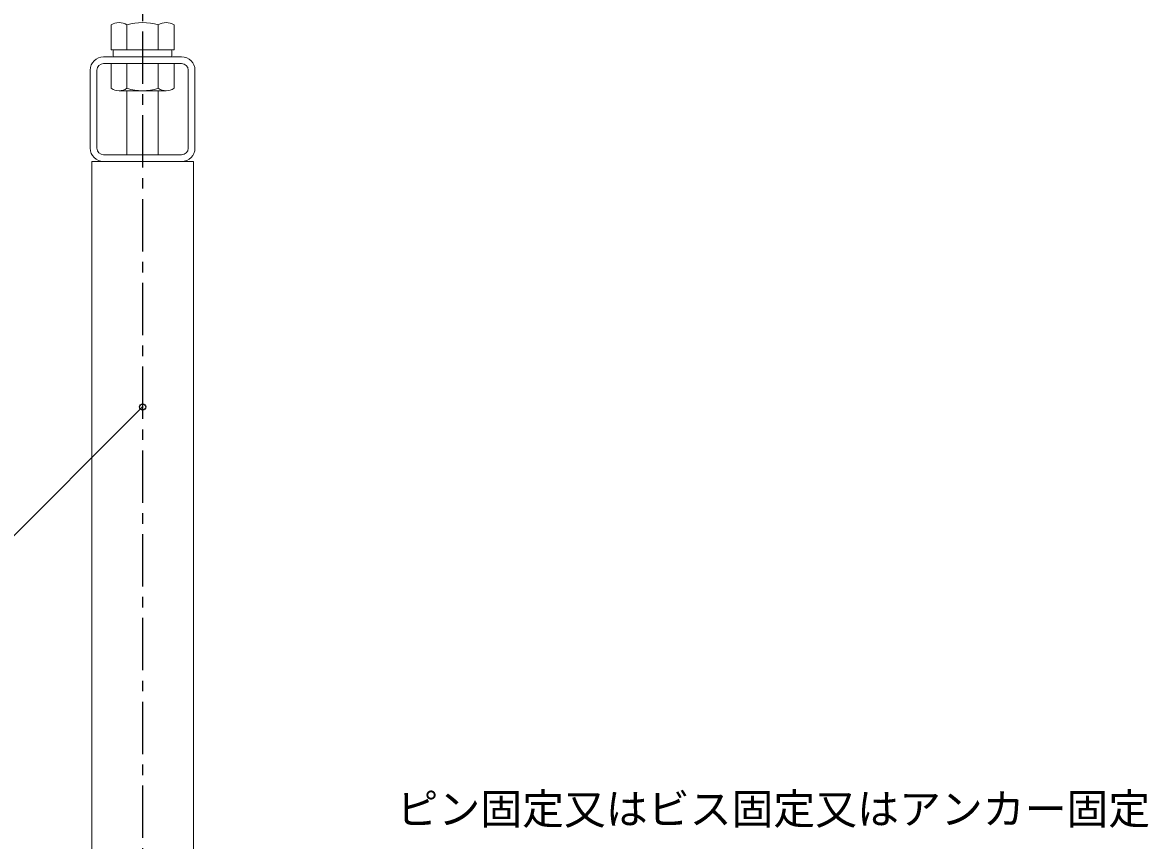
# Model space of a CAD drawing. Units: millimetres, scale not verified. Extents: x -1034 to 1028, y -730 to 707.
# Drawn here: x -437 to 100, y -259 to 131 of the extents above; entities that cross this region are included whole.
import ezdxf
from ezdxf.enums import TextEntityAlignment as Align

# ---------------------------------------------------------------- set-up
doc = ezdxf.new("R2010")
doc.units = ezdxf.units.MM
doc.header["$LTSCALE"] = 5
doc.header["$PDMODE"] = 32
doc.header["$PDSIZE"] = 3
doc.linetypes.add('CHAIN1', pattern=[8, 5, -1, 1, -1])
doc.layers.add('0-0_中心線', color=4, linetype='CHAIN1')
doc.layers.add('0-6_文字', color=7, linetype='Continuous')
doc.layers.add('0-1_中線', color=7, linetype='Continuous', lineweight=18)
doc.styles.add('ＭＳ ゴシック', font='')
doc.styles.get('ＭＳ ゴシック').set_extended_font_data('MS Gothic')

msp = doc.modelspace()

# ---------------------------------------------------------------- linework, layer by layer
at = {"layer": '0-0_中心線'}
msp.add_line((-380.012, 526.854), (-380.012, -487.237), dxfattribs=at)
at = {"layer": '0-1_中線'}
for p, q in [((-395.023, 129.965), (-395.023, 118.127)), ((-387.518, 129.965), (-387.518, 118.127)), ((-372.507, 129.965), (-372.507, 118.127)), ((-365.001, 129.965), (-365.001, 118.127)), ((-398.612, 114.763), (-361.412, 114.763)), ((-395.023, 118.127), (-365.001, 118.127)), ((-394.012, 115.263), (-394.012, 117.627)), ((-393.512, 118.127), (-366.512, 118.127)), ((-393.512, 114.763), (-366.512, 114.763)), ((-366.012, 117.627), (-366.012, 115.263)), ((-405.013, 108.363), (-405.013, 71.163)), ((-401.813, 108.363), (-401.813, 71.163)), ((-398.612, 111.563), (-361.412, 111.563)), ((-397.512, 111.563), (-362.512, 111.563)), ((-395.023, 99.725), (-395.023, 111.563)), ((-395.023, 111.563), (-365.001, 111.563)), ((-393.512, 111.563), (-366.512, 111.563)), ((-387.518, 99.725), (-387.518, 111.563)), ((-372.507, 99.725), (-372.507, 111.563)), ((-365.001, 99.725), (-365.001, 111.563)), ((-358.213, 108.363), (-358.213, 71.163)), ((-355.012, 108.363), (-355.012, 71.163)), ((-391.271, 98.563), (-368.754, 98.563)), ((-387.518, 98.563), (-387.518, 67.964)), ((-372.507, 98.563), (-372.507, 67.964)), ((-404.312, 64.763), (-355.712, 64.763)), ((-404.312, 64.763), (-404.312, -382.037)), ((-398.612, 67.964), (-361.412, 67.964)), ((-355.712, -382.037), (-355.712, 64.763))]:
    msp.add_line(p, q, dxfattribs=at)
for centre, radius, start, end in [((-391.271, 124.481), 6.645, 55.61575, 124.38425), ((-380.012, 106.288), 24.839, 72.41205, 107.58795), ((-368.754, 124.481), 6.645, 55.61575, 124.38425), ((-398.612, 108.363), 6.4, 90, 180), ((-393.512, 117.627), 0.5, 90, 180), ((-393.512, 115.263), 0.5, 180, 270), ((-366.512, 117.627), 0.5, 0, 90), ((-366.512, 115.263), 0.5, 270, 0), ((-361.412, 108.363), 6.4, 0, 90), ((-398.612, 108.363), 3.2, 90, 180), ((-361.412, 108.363), 3.2, 0, 90), ((-391.271, 105.209), 6.645, 235.61575, 304.38425), ((-380.012, 123.402), 24.839, 252.41205, 287.58795), ((-368.754, 105.209), 6.645, 235.61575, 304.38425), ((-398.612, 71.163), 6.4, 180, 270), ((-398.612, 71.163), 3.2, 180, 270), ((-361.412, 71.163), 3.2, 270, 0), ((-361.412, 71.163), 6.4, 270, 0)]:
    msp.add_arc(centre, radius, start, end, dxfattribs=at)
at = {"layer": '0-6_文字'}
msp.add_line((-380.012, -52.436), (-450.268, -122.691), dxfattribs=at)
msp.add_point((-380.012, -52.436), dxfattribs=at)

# ---------------------------------------------------------------- texts
at = {"layer": '0-6_文字', "style": 'ＭＳ ゴシック'}
msp.add_text('ピン固定又はビス固定又はアンカー固定', height=14.66, dxfattribs=at).set_placement((-258.77, -256.052), align=Align.BOTTOM_LEFT)

doc.saveas('drawing.dxf')
